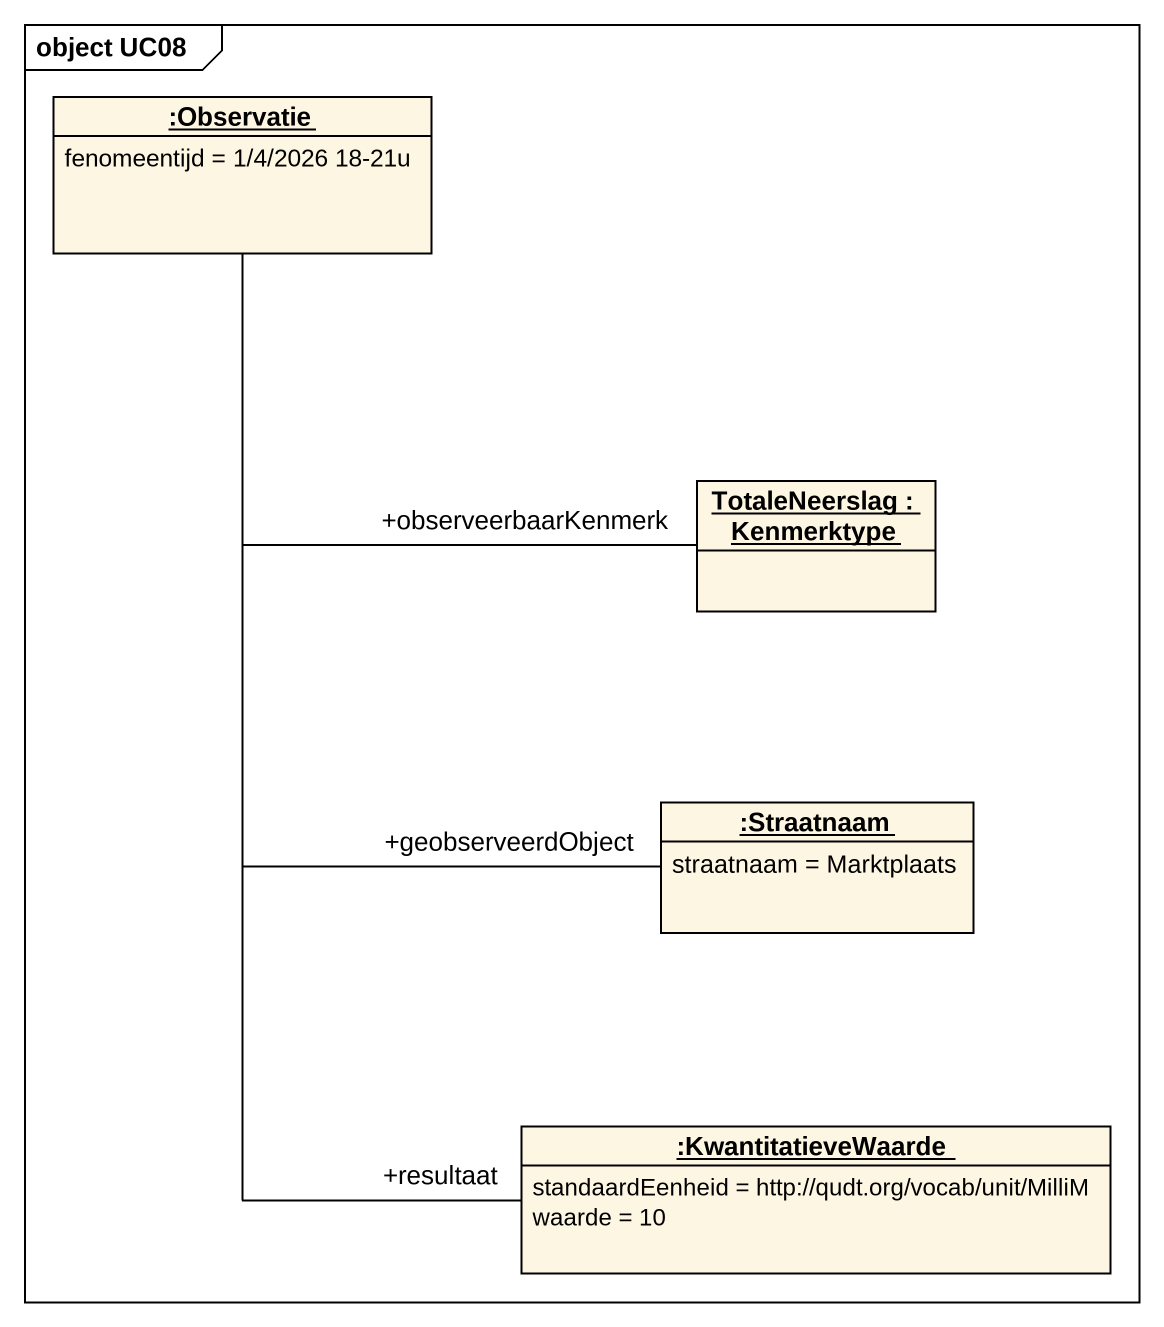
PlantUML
@startuml
mainframe object UC08
hide circle
hide empty members
object ":Observatie" as Observatie {
  fenomeentijd = 1/4/2026 18-21u
}
object "TotaleNeerslag : Kenmerktype" as TotaleNeerslag
object ":Straatnaam" as Straatnaam {
  straatnaam = Marktplaats
}
object ":KwantitatieveWaarde" as KwantitatieveWaarde {
  standaardEenheid = http://qudt.org/vocab/unit/MilliM
  waarde = 10
}
Observatie -- "+observeerbaarKenmerk" TotaleNeerslag
Observatie -- "+geobserveerdObject" Straatnaam
Observatie -- "+resultaat" KwantitatieveWaarde
@enduml
